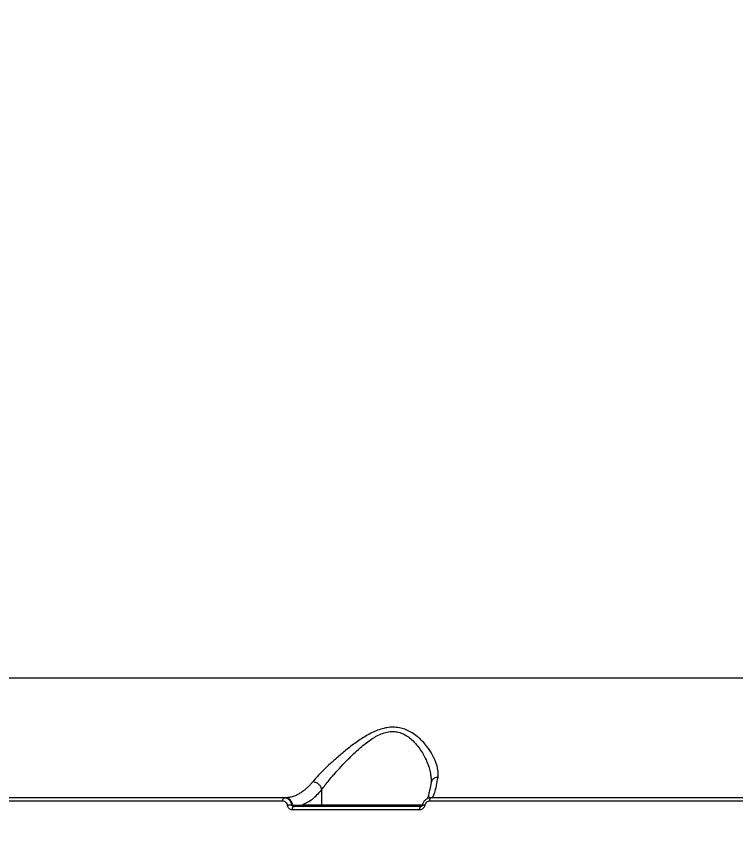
# Model space of a CAD drawing. Header units: millimetres. Extents: x -5873 to 5805, y -5301 to 4302.
# Drawn here: x 719.3 to 926.2, y 1056.6 to 1295.2 of the extents above; entities that cross this region are included whole.
import ezdxf

# ---------------------------------------------------------------- set-up
doc = ezdxf.new("R2010")
doc.units = ezdxf.units.MM
doc.layers.add('DIKOM_ОБЪЕКТ', color=7, linetype='Continuous')
doc.layers.add('DIKOM_РАЗМЕР_ОБЪЕКТА', color=7, linetype='Continuous')
doc.styles.add('style1', font='arial.ttf', dxfattribs={"width": 0.8})
doc.dimstyles.new('1-50', dxfattribs={"dimtxt": 300, "dimasz": 200, "dimexe": 100, "dimexo": 0, "dimgap": 100, "dimtad": 1, "dimtxsty": 'style1', "dimcen": 200, "dimclrd": 7, "dimclre": 7, "dimclrt": 7, "dimadec": 1, "dimazin": 2, "dimtfac": 1, "dimtmove": 0, "dimatfit": 2, "dimfxl": 0, "dimlwd": 25, "dimlwe": 18, "dimarcsym": 0})

# ---------------------------------------------------------------- blocks, each defined once
blk = doc.blocks.new('*D9')
at = {"layer": 'Defpoints', "color": 0, "transparency": 16777216}
for p in [(1338.11, 2802.44), (-4588.97, -1585.51), (-117.5, -1585.51)]:
    blk.add_point(p, dxfattribs=at)
at = {"layer": 'DIKOM_РАЗМЕР_ОБЪЕКТА', "color": 7, "lineweight": 18, "transparency": 16777216}
for p, q in [((1338.11, 2802.44), (-4688.97, 2802.44)), ((-117.5, -1585.51), (-4688.97, -1585.51))]:
    blk.add_line(p, q, dxfattribs=at)
at = {"layer": 'DIKOM_РАЗМЕР_ОБЪЕКТА', "color": 7, "lineweight": 25, "transparency": 16777216}
blk.add_line((-4588.97, 2602.44), (-4588.97, -1385.51), dxfattribs=at)
at = {"layer": 'DIKOM_РАЗМЕР_ОБЪЕКТА', "color": 7, "transparency": 16777216}
for points in [[(-4622.31, 2602.44), (-4555.64, 2602.44), (-4588.97, 2802.44)], [(-4622.31, -1385.51), (-4555.64, -1385.51), (-4588.97, -1585.51)]]:
    blk.add_solid(points, dxfattribs=at)
at = {"layer": 'DIKOM_РАЗМЕР_ОБЪЕКТА', "color": 7, "transparency": 16777216, "insert": (-4842.15, 460.98), "char_height": 300, "attachment_point": 5, "rotation": 90, "style": 'style1'}
blk.add_mtext('4400', dxfattribs=at)

msp = doc.modelspace()

# ---------------------------------------------------------------- linework, layer by layer
at = {"layer": 'DIKOM_ОБЪЕКТ', "color": 7, "linetype": 'Continuous', "lineweight": 15}
for p, q in [((669.983, 1104.823), (1148.641, 1104.851)), ((807.159, 1072.733), (807.158, 1072.74)), ((807.159, 1068.328), (807.159, 1072.733)), ((837.839, 1071.102), (837.541, 1070.09)), ((796.233, 1070.328), (796.512, 1070.328)), ((798.499, 1068.245), (798.747, 1068.245)), ((835.302, 1066.865), (798.636, 1066.862)), ((798.747, 1068.245), (801.527, 1068.328)), ((835.615, 1067.83), (798.979, 1067.828)), ((801.527, 1068.328), (807.159, 1068.328)), ((807.159, 1068.328), (836.136, 1068.33))]:
    msp.add_line(p, q, dxfattribs=at)
at = {"layer": 'DIKOM_ОБЪЕКТ', "color": 7, "linetype": 'Continuous', "lineweight": 15, "flags": 128}
for points in [[(795.887, 1069.368), (795.896, 1069.557), (795.917, 1069.738), (795.95, 1069.904), (795.993, 1070.049), (796.045, 1070.168), (796.103, 1070.255), (796.167, 1070.309), (796.233, 1070.328)], [(838.189, 1069.371), (838.197, 1069.56), (838.216, 1069.741), (838.246, 1069.907), (838.284, 1070.052), (838.331, 1070.17), (838.384, 1070.258), (838.441, 1070.312), (838.5, 1070.33)], [(798.636, 1066.862), (798.644, 1067.053), (798.665, 1067.234), (798.698, 1067.401), (798.74, 1067.547), (798.792, 1067.666), (798.85, 1067.755), (798.914, 1067.81), (798.979, 1067.828)], [(835.302, 1066.865), (835.31, 1067.055), (835.329, 1067.237), (835.359, 1067.403), (835.398, 1067.549), (835.445, 1067.669), (835.498, 1067.757), (835.556, 1067.812), (835.615, 1067.83)], [(836.745, 1068.118), (836.592, 1068.145), (836.452, 1068.17), (836.329, 1068.192), (836.228, 1068.211), (836.15, 1068.227), (836.098, 1068.238), (836.073, 1068.245), (836.077, 1068.247)]]:
    msp.add_lwpolyline(points, dxfattribs=at)
at = {"layer": 'DIKOM_ОБЪЕКТ', "color": 7, "linetype": 'Continuous', "lineweight": 15}
for centre, radius, start, end in [((796.416, 1067.984), 2.345, 6.36747, 87.67294), ((798.615, 1061.128), 7.117, 90.93167, 100.97161), ((799.213, 1068.297), 0.469, 186.39234, 267.65721), ((802.005, 1068.306), 0.478, 177.33375, 267.08636)]:
    msp.add_arc(centre, radius, start, end, dxfattribs=at)
for points, knots in [([(808.067, 1472.322), (806.941, 1472.307), (804.771, 1472.279), (801.78, 1472.097), (799.207, 1471.904), (796.951, 1471.701), (794.802, 1471.463), (792.695, 1471.19), (787.511, 1470.421), (779.657, 1468.776), (769.181, 1465.554), (758.561, 1461.286), (747.446, 1455.648), (735.905, 1448.436), (725.483, 1440.649), (716.15, 1432.631), (707.853, 1424.665), (699.737, 1416.015), (691.765, 1406.636), (684.551, 1397.3), (678.246, 1388.439), (672.556, 1379.888), (667.026, 1370.995), (661.494, 1361.454), (655.138, 1349.728), (647.999, 1335.347), (640.289, 1318.016), (633.078, 1299.898), (626.392, 1281.061), (620.246, 1261.545), (614.655, 1241.412), (609.845, 1221.567), (605.748, 1202.15), (602.297, 1183.273), (599.317, 1164.112), (596.71, 1143.928), (594.552, 1122.728), (593.385, 1106.852), (592.836, 1097.285), (592.666, 1094.118), (592.515, 1091.061), (592.38, 1088.125), (592.253, 1085.113), (592.109, 1081.37), (591.943, 1076.402), (591.775, 1069.911), (591.635, 1062.065), (591.61, 1056.38), (591.596, 1053.317)], [0, 0, 0, 0, 0.009458, 0.0182249, 0.0254628, 0.0319123, 0.038243, 0.0444551, 0.0505723, 0.0841655, 0.1141908, 0.1442428, 0.1799463, 0.2156464, 0.2513444, 0.2786055, 0.3058665, 0.3331703, 0.3604743, 0.3883058, 0.40985, 0.4293303, 0.4519749, 0.4733931, 0.4948076, 0.5295736, 0.5644116, 0.5991794, 0.6339371, 0.6686949, 0.7034516, 0.7382101, 0.7686827, 0.7991252, 0.8295375, 0.8599491, 0.8940094, 0.9280689, 0.9330605, 0.9379203, 0.9425906, 0.9470713, 0.9513641, 0.9563787, 0.9641905, 0.9740714, 0.9860258, 1, 1, 1, 1]), ([(592.076, 1053.318), (592.153, 1061.256), (592.304, 1077.068), (593.402, 1100.61), (595.113, 1123.806), (597.478, 1146.59), (600.457, 1168.898), (604.029, 1190.672), (608.167, 1211.855), (612.844, 1232.399), (618.032, 1252.257), (623.703, 1271.387), (629.826, 1289.751), (636.373, 1307.317), (643.312, 1324.055), (650.615, 1339.941), (658.25, 1354.952), (666.189, 1369.073), (674.4, 1382.288), (682.855, 1394.59), (691.524, 1405.969), (698.827, 1414.591), (704.628, 1420.91), (708.851, 1425.274), (713.101, 1429.435), (717.375, 1433.393), (721.669, 1437.149), (725.982, 1440.704), (731.5, 1444.983), (738.247, 1449.758), (746.244, 1454.741), (755.209, 1459.594), (765.141, 1464.045), (776.025, 1467.784), (786.84, 1470.434), (797.555, 1471.915), (804.736, 1472.451), (808.337, 1472.323), (808.408, 1472.321)], [0, 0, 0, 0, 0.0361491, 0.0720029, 0.1075614, 0.1428246, 0.1777926, 0.2124653, 0.2468427, 0.2809249, 0.3147117, 0.3482033, 0.3813996, 0.4143006, 0.4469063, 0.4792167, 0.5112318, 0.5429516, 0.5743762, 0.6055054, 0.6363393, 0.666878, 0.6810508, 0.6951509, 0.7091783, 0.7231329, 0.7370149, 0.7508242, 0.7645607, 0.7895545, 0.8143039, 0.8388089, 0.8718294, 0.9043956, 0.9365074, 0.9681651, 0.9993683, 1, 1, 1, 1]), ([(858.414, 1434.314), (858.237, 1434.32), (855.58, 1434.408), (850.425, 1434.085), (843.071, 1433.311), (835.807, 1431.976), (828.637, 1430.17), (821.438, 1427.838), (814.222, 1424.974), (806.999, 1421.565), (800.242, 1417.853), (793.948, 1413.942), (788.113, 1409.928), (782.297, 1405.526), (776.507, 1400.732), (770.75, 1395.541), (765.035, 1389.949), (758.214, 1382.728), (750.356, 1373.548), (741.579, 1362.018), (733.022, 1349.423), (725.931, 1337.747), (720.189, 1327.427), (715.688, 1318.803), (711.3, 1309.838), (707.034, 1300.534), (702.898, 1290.895), (698.9, 1280.926), (694.642, 1269.552), (690.202, 1256.67), (685.675, 1242.182), (681.454, 1227.21), (677.557, 1211.774), (673.743, 1194.751), (670.125, 1176.091), (666.851, 1155.762), (664.112, 1135.012), (662.799, 1120.933), (662.141, 1113.874)], [0, 0, 0, 0, 0.001888, 0.0283547, 0.0550204, 0.0805288, 0.1062892, 0.1323017, 0.1585662, 0.1850826, 0.211851, 0.2337703, 0.2558853, 0.2781961, 0.3007026, 0.3234047, 0.3463025, 0.369396, 0.4068341, 0.4447955, 0.4832804, 0.5222889, 0.5448165, 0.5675152, 0.590385, 0.6134259, 0.6366379, 0.6600212, 0.6835757, 0.7147219, 0.7461018, 0.7777155, 0.8095632, 0.841645, 0.880914, 0.920396, 0.9600912, 1, 1, 1, 1]), ([(840.572, 1076.269), (840.605, 1076.946), (840.671, 1078.292), (840.046, 1080.524), (838.985, 1082.81), (837.627, 1084.854), (836.146, 1086.579), (834.666, 1087.958), (833.085, 1089.084), (831.476, 1089.904), (829.862, 1090.434), (828.14, 1090.682), (826.338, 1090.61), (824.511, 1090.232), (822.743, 1089.606), (821.001, 1088.782), (818.809, 1087.529), (816.213, 1085.742), (813.342, 1083.478), (810.675, 1081.179), (808.255, 1078.936), (806.1, 1076.8), (805.029, 1075.565), (804.493, 1074.948)], [0, 0, 0, 0, 0.0628352, 0.124953, 0.1874443, 0.2498349, 0.2919634, 0.3340362, 0.3749141, 0.4073657, 0.4376927, 0.4692316, 0.5004067, 0.5308844, 0.5632052, 0.5935071, 0.6260009, 0.6879104, 0.7501373, 0.8125841, 0.8749516, 0.9374313, 1, 1, 1, 1]), ([(807.158, 1072.74), (807.461, 1073.156), (808.071, 1073.992), (809.203, 1075.394), (810.339, 1076.73), (811.471, 1078.01), (812.536, 1079.175), (813.672, 1080.38), (814.838, 1081.571), (816.05, 1082.761), (817.307, 1083.934), (818.613, 1085.08), (820.013, 1086.208), (821.462, 1087.243), (822.998, 1088.167), (824.591, 1088.9), (826.299, 1089.373), (828.017, 1089.462), (829.634, 1089.145), (831.082, 1088.505), (832.47, 1087.571), (833.804, 1086.338), (835.037, 1084.857), (836.084, 1083.282), (836.957, 1081.671), (837.64, 1080.082), (838.151, 1078.502), (838.486, 1077.006), (838.544, 1076.051), (838.572, 1075.594)], [0, 0, 0, 0, 0.0429734, 0.0863054, 0.1307943, 0.1616956, 0.1960766, 0.228656, 0.2613574, 0.2940533, 0.3265541, 0.3589336, 0.3913512, 0.4263463, 0.4569602, 0.4898079, 0.5228166, 0.5556195, 0.5882589, 0.6210271, 0.653705, 0.6953211, 0.7403555, 0.7841885, 0.8275949, 0.8731368, 0.9145864, 0.9591456, 1, 1, 1, 1]), ([(840.572, 1076.269), (840.382, 1076.239), (840.006, 1076.179), (839.51, 1075.954), (839.113, 1075.659), (838.752, 1075.256), (838.633, 1074.912), (838.561, 1074.704)], [0, 0, 0, 0, 0.1971903, 0.3906929, 0.5740453, 0.7421851, 1, 1, 1, 1]), ([(838.571, 1070.33), (838.659, 1070.349), (838.835, 1070.385), (839.097, 1070.681), (839.355, 1071.15), (839.708, 1072.063), (840.124, 1073.606), (840.429, 1075.423), (840.572, 1076.269)], [0, 0, 0, 0, 0.1251859, 0.25037, 0.3755453, 0.5003166, 0.767119, 1, 1, 1, 1]), ([(804.493, 1074.948), (804.272, 1074.685), (803.818, 1074.142), (803.098, 1073.397), (802.321, 1072.688), (801.486, 1072.038), (800.605, 1071.47), (799.631, 1070.974), (798.61, 1070.605), (797.548, 1070.37), (796.857, 1070.342), (796.512, 1070.328)], [0, 0, 0, 0, 0.089245, 0.1840531, 0.2844279, 0.3903628, 0.5018662, 0.6147289, 0.7502117, 0.8751061, 1, 1, 1, 1]), ([(807.158, 1072.74), (807.102, 1072.926), (806.969, 1073.37), (806.574, 1073.926), (806.087, 1074.37), (805.603, 1074.671), (805.055, 1074.888), (804.681, 1074.928), (804.493, 1074.948)], [0, 0, 0, 0, 0.1650008, 0.3936341, 0.5316788, 0.6819855, 0.8400359, 1, 1, 1, 1]), ([(838.562, 1074.771), (838.431, 1074.057), (838.182, 1072.7), (837.898, 1071.445), (837.735, 1070.779), (837.831, 1070.655), (837.867, 1070.608)], [0, 0, 0, 0, 0.3157216, 0.59913, 0.8488158, 1, 1, 1, 1]), ([(838.575, 1075.631), (838.581, 1075.429), (838.59, 1075.075), (838.55, 1074.78), (838.532, 1074.653)], [0, 0, 0, 0, 0.5700221, 1, 1, 1, 1]), ([(838.572, 1075.594), (838.575, 1075.569), (838.584, 1075.483), (838.575, 1075.404), (838.569, 1075.347)], [0, 0, 0, 0, 0.2923223, 1, 1, 1, 1]), ([(801.527, 1068.328), (802.5, 1068.783), (804.454, 1069.696), (806.254, 1071.718), (807.159, 1072.733)], [0, 0, 0, 0, 0.4977143, 1, 1, 1, 1]), ([(795.887, 1069.368), (784.444, 1069.368), (761.557, 1069.366), (727.715, 1069.364), (705.521, 1069.363), (694.423, 1069.362)], [0, 0, 0, 0, 0.333334, 0.6666666, 1, 1, 1, 1]), ([(796.233, 1070.328), (784.797, 1070.327), (761.931, 1070.326), (728.117, 1070.324), (705.943, 1070.322), (694.853, 1070.322)], [0, 0, 0, 0, 0.333385, 0.6666155, 1, 1, 1, 1]), ([(797.26, 1068.115), (797.219, 1068.286), (797.136, 1068.627), (796.81, 1069.035), (796.382, 1069.314), (796.052, 1069.35), (795.887, 1069.368)], [0, 0, 0, 0, 0.2499946, 0.4999688, 0.7497348, 1, 1, 1, 1]), ([(798.499, 1068.245), (798.429, 1068.527), (798.29, 1069.095), (797.762, 1069.76), (797.061, 1070.232), (796.519, 1070.295), (796.233, 1070.328)], [0, 0, 0, 0, 0.2492542, 0.4999584, 0.7361261, 1, 1, 1, 1]), ([(838.5, 1070.33), (838.185, 1070.295), (837.612, 1070.23), (836.866, 1069.753), (836.307, 1069.095), (836.152, 1068.525), (836.077, 1068.247)], [0, 0, 0, 0, 0.2745695, 0.499912, 0.7551512, 1, 1, 1, 1]), ([(838.189, 1069.371), (838.02, 1069.353), (837.682, 1069.318), (837.234, 1069.042), (836.886, 1068.634), (836.792, 1068.29), (836.745, 1068.118)], [0, 0, 0, 0, 0.2500599, 0.4999749, 0.7499355, 1, 1, 1, 1]), ([(944.781, 1069.377), (932.821, 1069.376), (908.901, 1069.375), (873.348, 1069.373), (849.909, 1069.371), (838.189, 1069.371)], [0, 0, 0, 0, 0.3333335, 0.666666, 1, 1, 1, 1]), ([(945.003, 1070.337), (933.051, 1070.336), (909.153, 1070.334), (873.629, 1070.332), (850.211, 1070.331), (838.5, 1070.33)], [0, 0, 0, 0, 0.333385, 0.666615, 1, 1, 1, 1]), ([(798.636, 1066.862), (798.47, 1066.881), (798.14, 1066.917), (797.711, 1067.196), (797.385, 1067.604), (797.302, 1067.945), (797.26, 1068.115)], [0, 0, 0, 0, 0.2503023, 0.5000352, 0.750003, 1, 1, 1, 1]), ([(798.979, 1067.828), (798.917, 1067.834), (798.801, 1067.847), (798.651, 1067.94), (798.539, 1068.073), (798.512, 1068.188), (798.499, 1068.245)], [0, 0, 0, 0, 0.2674825, 0.5001541, 0.7524142, 1, 1, 1, 1]), ([(807.613, 1067.828), (807.553, 1067.836), (807.434, 1067.851), (807.284, 1067.967), (807.18, 1068.132), (807.166, 1068.263), (807.159, 1068.328)], [0, 0, 0, 0, 0.2500518, 0.5000409, 0.7499899, 1, 1, 1, 1]), ([(836.745, 1068.118), (836.698, 1067.945), (836.604, 1067.601), (836.257, 1067.194), (835.809, 1066.917), (835.471, 1066.882), (835.302, 1066.865)], [0, 0, 0, 0, 0.2500684, 0.4999717, 0.7499383, 1, 1, 1, 1]), ([(836.077, 1068.247), (836.071, 1068.218), (836.058, 1068.158), (836.019, 1068.075), (835.968, 1067.998), (835.889, 1067.92), (835.771, 1067.847), (835.672, 1067.836), (835.615, 1067.83)], [0, 0, 0, 0, 0.1170036, 0.2385466, 0.3661557, 0.5010767, 0.7198132, 1, 1, 1, 1])]:
    msp.add_open_spline(points, degree=3, knots=knots, dxfattribs=at)

# ---------------------------------------------------------------- dimensions: what is measured, and where the dimension line sits
at = {"layer": 'DIKOM_РАЗМЕР_ОБЪЕКТА'}
dim = msp.add_linear_dim(base=(-4588.973, -1585.515), p1=(1338.114, 2802.437), p2=(-117.504, -1585.515), angle=90, text='4400', dimstyle='1-50', dxfattribs=at)
dim.commit()
dim.dimension.update_dxf_attribs({"geometry": '*D9', "text_midpoint": (-4588.973, 460.978), "dimtype": 160})

doc.saveas('drawing.dxf')
